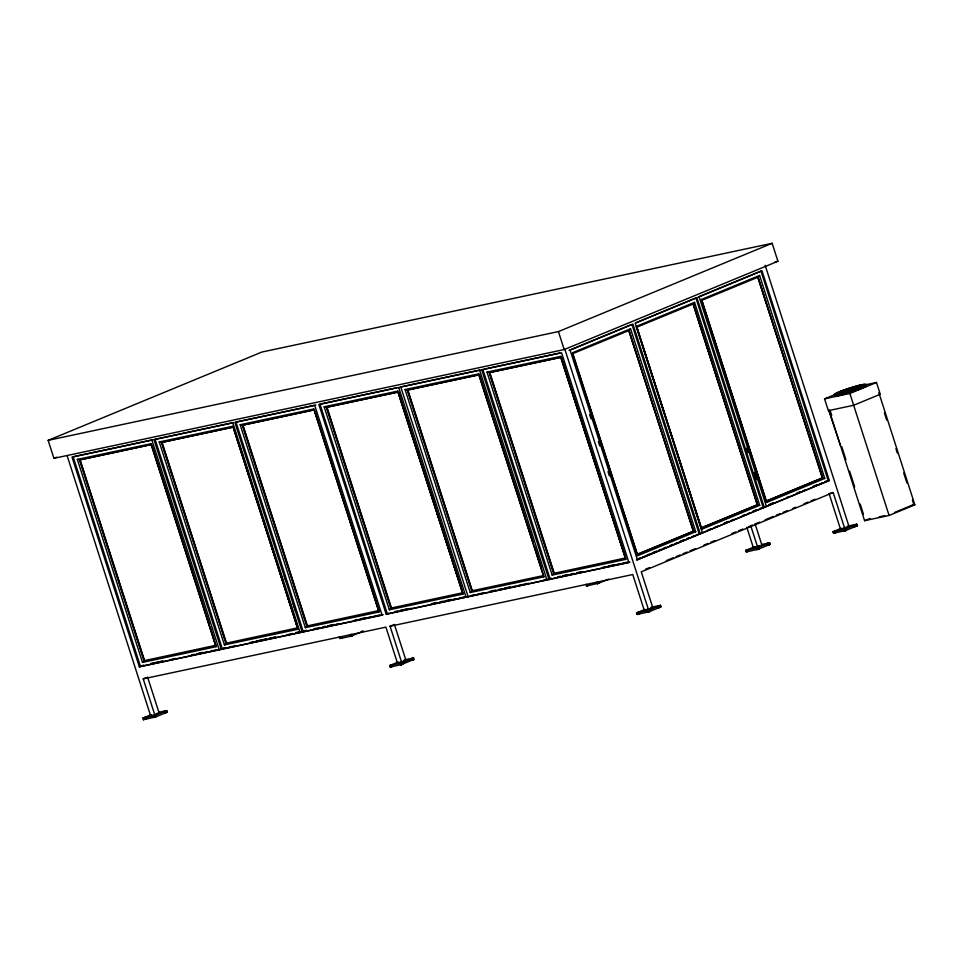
<?xml version="1.0" encoding="UTF-8"?>
<svg xmlns="http://www.w3.org/2000/svg" width="963" height="963" viewBox="0 0 963 963"><rect width="100%" height="100%" fill="white"/><g stroke="black" fill="none" stroke-linecap="round" stroke-linejoin="round"><path stroke-width="1.44" d="M630.56 328.756L572.588 352.711L637.759 555.687L695.731 531.732L630.56 328.756L629.321 330.381L572.467 353.77L593.954 420.687M694.528 302.322L636.555 326.276L701.726 529.265L759.699 505.31L694.528 302.322L693.288 303.947L636.435 327.336M759.59 275.442L701.618 299.397L766.789 502.385L824.761 478.43L759.59 275.442L758.35 277.067L701.497 300.456L758.627 478.418M142.5 662.4L144.534 660.486L80.085 459.748L77.329 459.411L142.5 662.4L216.121 646.703L150.95 443.714L77.329 459.411M224.427 644.933L226.474 643.019L162.025 442.282L159.256 441.945L224.427 644.933L298.061 629.236L232.89 426.248L159.256 441.945M305.331 627.683L307.378 625.781L242.917 425.044L240.16 424.707L305.331 627.683L378.965 611.999L313.794 409.01L240.16 424.707M389.341 609.784L391.387 607.87L326.926 407.132L324.17 406.795L389.341 609.784L462.974 594.087L397.803 391.11L324.17 406.795M470.245 592.546L472.279 590.632L407.831 389.895L405.062 389.558L470.245 592.546L543.866 576.849L478.695 373.861L405.062 389.558M552.172 575.08L554.219 573.166L489.77 372.428L487.001 372.091L552.172 575.08L625.806 559.383L560.635 356.394L487.001 372.091M339.036 637.121L339.891 638.577L350.568 636.29L363.292 631.186M645.066 609.338L636.411 612.962L648.255 610.446L660.702 605.306L651.205 607.256M647.846 612.023L649.724 611.433L648.568 611.71M350.568 636.062L351.339 635.965M757.135 549.404L758.579 549.066M648.328 610.133C645.511 611.264 650.747 609.278 648.52 610.253M660.076 607.172L658.271 607.749L659.161 607.533M843.769 529.337L845.225 529M151.372 714.558L142.765 718.217L154.959 715.545M147.76 717.748L143.246 719.71L154.61 717.182M146.015 718.855L144.294 719.373L145.473 718.88M155.26 715.316L154.646 715.353M155.067 715.389L167.008 710.525L158.823 712.211M155.043 717.17L167.49 712.03L164.492 712.596M398.213 661.942L389.618 665.602L401.8 662.929M393.241 665.698L390.051 667.082L402.281 664.422M401.679 662.857L413.861 657.91L404.364 659.872M401.258 664.614L413.921 659.438M598.854 583.109L586.503 585.998L586.311 584.228L586.732 585.961M754.21 546.815L745.603 550.475L758.158 547.658M758.098 547.562L756.774 547.983M757.676 547.73L769.846 542.783L761.661 544.456M758.158 549.223L770.328 544.276L767.318 544.853M649.002 611.746L661.124 606.859L660.281 605.33M833.633 533.117L844.792 530.806M834.367 532.948L835.186 532.635M844.13 529.469L856.974 524.209L847.476 526.171M845.707 530.493L844.37 530.914M845.502 530.577L857.455 525.702L853.146 526.556M840.843 391.303A1.24 0.963 78.6 0 1 840.314 392.844A1.24 0.879 77.4 0 1 839.122 392.013L838.869 392.11A15.552 1.408 -17.8 0 0 838.4 394.12L838.641 394.072A1.24 0.782 68 0 0 839.796 395.095A1.24 0.879 67 0 0 840.278 393.723L840.543 393.674A15.552 1.408 -17.8 0 0 859.177 387.788L860.272 387.499A1.24 0.963 78.6 0 0 861.548 388.318A1.24 0.879 77.4 0 0 861.993 386.789L862.318 386.644A16.792 1.517 -17.8 0 0 862.824 384.478L861.644 384.899A1.24 0.782 68 0 1 861.259 386.235A1.24 0.879 67 0 1 860.019 385.248L859.754 385.308A15.552 1.408 -17.8 0 0 841.12 391.183L840.025 391.472A1.24 0.963 78.6 0 1 839.495 393.012A1.24 0.879 77.4 0 1 839.23 393.06M859.453 387.68A1.24 0.963 78.6 0 0 860.729 388.486A1.24 0.879 77.4 0 0 861.175 386.97L861.416 386.861A15.552 1.408 -17.8 0 0 861.885 384.851L861.644 384.899M48.15 440.344L261.864 352.049L772.145 243.29L777.923 261.262L564.198 349.557L53.916 458.328L48.15 440.344L558.432 331.585L772.145 243.29M53.916 458.328L56.697 457.172M314.937 411.213L378.928 610.53L306.824 626.01L242.375 425.273L314.48 409.793L242.652 425.152L307.101 625.89M569.049 350.351L631.933 324.375L699.258 534.092L636.387 560.081M635.749 322.786L695.9 297.94L763.238 507.67L701.726 533.081M698.079 297.037L760.951 271.06L828.288 480.79L765.416 506.767M219.239 649.856L151.901 440.139L72.032 457.16L139.37 666.878L143.74 665.084M216.121 646.703L210.151 626.732M147.58 677.061L159.124 713.017L154.766 714.823L143.222 678.867L146.496 677.519M865.243 384.863L876.486 382.467L880.278 394.264L853.663 405.267L828.349 410.659L824.557 398.863L836.534 393.915M841.855 391.712L851.172 387.86M839.122 392.013L837.966 392.326A16.792 1.517 -17.8 0 0 837.461 394.493L838.641 394.072M860.019 385.248L860.874 384.887A1.24 0.879 67 0 0 862.114 385.874A1.24 0.782 68 0 0 862.33 385.766M837.786 394.433A1.24 0.782 68 0 0 838.929 395.456A1.24 0.879 67 0 0 839.411 394.084L840.278 393.723M824.557 398.863L849.872 393.47L876.486 382.467M298.061 629.236L248.659 474.013M378.928 610.53L378.965 611.999M386.211 614.274L628.911 562.536L561.573 352.819L318.885 404.544L386.211 614.274L388.402 613.371M462.384 592.847L390.834 608.098L326.385 407.361L397.936 392.11L462.974 594.087M401.607 662.207L390.063 626.251L394.421 624.445L405.965 660.401L401.607 662.207L397.454 663.086L385.91 627.142L143.222 678.867M543.288 575.609L471.738 590.861L407.289 390.123L478.84 374.872L543.866 576.849M549.151 579.1L551.342 578.197M551.233 578.667L549.054 579.557L481.717 369.84M638.288 553.942L693.252 531.227L695.731 531.732M759.699 505.31L757.219 504.805L700.883 528.073L701.726 529.265M824.761 478.43L822.282 477.913L765.946 501.193L766.789 502.385M637.181 554.447L693.769 531.119L628.803 330.49L693.252 531.227M766.199 501.145L822.799 477.804L757.833 277.175L822.282 477.913M637.374 559.046L640.106 557.914M646.943 555.085L649.676 553.966M652.408 552.834L656.513 551.137M663.351 548.308L666.083 547.189M670.176 545.491L672.908 544.36M679.746 541.531L683.85 539.846M686.583 538.714L689.315 537.583M724.417 523.078L728.546 521.38M742.268 515.699L745.013 514.567M753.259 511.16L756.003 510.029M769.136 504.6L773.241 502.915M796.473 493.309L800.578 491.612M812.88 486.532L816.985 484.834M642.514 557.132L645.246 556M652.083 553.171L656.176 551.486M658.909 550.355L661.653 549.223M675.316 543.577L678.048 542.446M680.781 541.314L684.886 539.617M691.723 536.8L694.455 535.669M707.853 530.131L710.586 529M714.678 527.315L717.411 526.183M724.248 523.354L728.353 521.657M731.086 520.538L733.818 519.406M747.493 513.761L750.225 512.629M752.958 511.497L757.062 509.8M768.811 504.949L772.904 503.252M786.578 497.606L789.311 496.475M797.508 493.092L800.241 491.961M802.986 490.829L805.718 489.698M813.916 486.315L816.648 485.183M819.381 484.052L822.113 482.92M766.452 506.538L699.114 296.821L761.998 270.832L829.324 480.561L637.422 559.852L570.084 350.123L632.968 324.146L700.306 533.875L696.153 534.754M397.454 663.086L405.965 660.401M598.661 583.181L608.772 579.136M645.463 569.277L649.64 567.556M666.324 560.659L673.281 557.782M676.062 556.638L680.227 554.917M683.008 553.761L687.185 552.04M689.965 550.884L695.527 548.585M703.869 545.142L708.046 543.421M710.826 542.265L714.991 540.544M731.687 533.646L735.852 531.925M738.633 530.782L742.81 529.06M748.371 526.761L752.548 525.028M755.329 523.884L759.494 522.163M765.055 519.864L773.397 516.409M776.19 515.265L780.355 513.544M783.136 512.388L787.313 510.667M792.874 508.368L795.655 507.224M803.997 503.769L808.174 502.048M810.954 500.904L815.119 499.183M765.152 265.294L849.077 526.701L844.72 528.506L833.176 492.55L641.274 571.841L652.818 607.797L648.448 609.591L644.307 610.482L632.763 574.526L390.063 626.251M746.794 527.206L753.451 547.959L756.725 546.599M753.451 547.959L761.962 545.263L755.076 523.836M841.325 528.242L832.682 531.877L844.082 529.373M644.307 610.482L647.569 609.122M829.023 493.429L840.567 529.385L843.841 528.037M640.094 613.082L636.892 614.466L648.099 612.011M828.999 409.829L864.593 520.682L870.01 518.443M894.458 512.497L912.443 505.069M864.593 520.682L889.09 515.458L914.85 504.817L878.798 392.543M840.025 391.472L840.386 391.327A16.792 1.517 -17.8 0 1 860.525 384.971L860.874 384.887M860.272 387.499L859.899 387.644A16.792 1.517 -17.8 0 1 839.772 393.999L839.411 394.084M341.034 638.024L341.696 637.988M401.908 662.785L400.548 663.158L401.439 662.941M411.887 660.1L412.308 660.149M402.39 664.277L401.968 664.241M638.445 613.9L639.841 613.539L638.926 613.732M350.917 635.917L352.314 635.556L351.591 635.881M155.32 715.413L153.936 715.738M154.874 716.929L154.417 717.23M598.914 583.205L598.192 583.349M412.561 660.064L413.271 659.751L412.597 659.872M747.83 551.293L747.132 551.618L748.263 551.33M758.639 549.163L746.229 551.955L746.036 550.186M845.285 529.096L844.527 529.349M855.228 526.316C853.001 527.218 857.864 525.726 855.71 526.159M844.262 531.07L845.767 530.589M361.546 631.547L362.702 631.271L361.498 631.74M165.516 712.56C162.723 713.667 168.308 711.621 165.467 712.752M155.32 716.978L154.658 717.279M598.24 583.145L597.529 583.53M598.553 583.337L597.409 583.674M747.589 549.704C744.796 550.836 750.394 548.766 747.541 549.909M835.138 532.84L836.113 532.443L834.247 533.057M154.562 715.665L153.815 715.882M411.875 658.439C414.644 657.789 409.07 659.294 411.827 658.644M401.92 664.446L401.15 664.771M659.198 607.328L659.86 607.147M774.974 261.888L777.923 261.262M701.497 300.456L701.618 299.397M152.985 439.682L73.128 456.703L140.466 666.432L220.322 649.411M233.467 422.528L155.067 439.236L222.405 648.966L300.805 632.258M315.828 404.978L235.959 421.999L303.297 631.728L383.154 614.707M321.425 403.786L396.925 387.692M402.317 386.536L479.273 370.141M484.257 369.082L559.768 352.988M572.467 353.77L637.759 555.687M625.806 559.383L560.767 357.405L489.216 372.657L553.665 573.394L625.769 557.914M861.175 386.97L861.993 386.789M840.446 445.484L828.77 410.479M825.183 481.452L829.324 480.561M830.407 493.14L833.176 492.55M760.12 508.332L764.273 507.441L696.935 297.723L635.147 323.243L702.484 532.972M216.085 645.234L143.993 660.714L79.544 459.977L151.636 444.497L79.821 459.857L144.269 660.606M298.024 627.768L225.932 643.248L161.483 442.511L233.576 427.03L161.748 442.402L226.197 643.14M150.998 663.531L162.615 661.051M191.649 654.864L194.55 654.25M197.463 653.624L203.265 652.384M223.597 648.063L225.667 647.618L221.309 649.423L153.972 439.694L232.793 422.889L300.131 632.619M250.488 642.321L253.401 641.707M256.327 641.081L266.546 638.902M269.459 638.276L275.298 637.037M295.737 632.679L298.65 632.065M304.489 630.813L306.571 630.368L302.201 632.173L234.876 422.444L314.732 405.423L382.07 615.152L139.37 666.878M313.83 628.827L319.632 627.587M322.545 626.973L325.446 626.347M328.347 625.733L334.161 624.493M354.48 620.16L357.393 619.546M360.294 618.92L366.096 617.68M394.938 611.541L397.839 610.915M400.74 610.301L406.555 609.061M431.231 603.801L437.046 602.561M439.947 601.947L442.848 601.321M445.761 600.707L451.563 599.468M490.035 591.27L495.873 590.03M498.786 589.404L501.711 588.778M504.624 588.152L510.462 586.912M544.035 579.762L546.96 579.136M557.77 576.837L560.671 576.211M563.572 575.597L567.929 574.67M570.83 574.044L573.743 573.43M576.644 572.804L582.446 571.565M602.778 567.243L605.679 566.617M608.592 566.003L614.394 564.763M151.36 663.676L162.976 661.196M170.234 659.655L176.036 658.415M196.368 654.082L202.182 652.842M205.083 652.216L207.984 651.602M210.885 650.988L216.699 649.748M228.941 647.136L234.743 645.896M255.075 641.563L260.877 640.323M263.79 639.709L266.691 639.095M269.592 638.469L275.406 637.229M287.022 634.761L292.824 633.522M295.725 632.896L298.638 632.282M327.264 626.179L333.066 624.939M335.967 624.325L338.88 623.699M359.199 619.378L365.013 618.138M367.914 617.512L370.815 616.898M373.728 616.272L379.53 615.044M399.657 610.747L411.273 608.279M431.593 603.945L437.407 602.706M440.308 602.08L450.467 599.913M453.38 599.299L456.281 598.685M459.182 598.059L464.997 596.819M471.834 595.363L474.747 594.749M477.648 594.123L483.45 592.895M503.781 588.562L509.596 587.322M512.497 586.696L515.398 586.082M518.299 585.456L528.47 583.289M562.488 576.043L568.29 574.803M571.203 574.189L574.104 573.563M577.006 572.949L582.82 571.709M607.497 566.449L613.311 565.209M616.212 564.595L619.113 563.969M622.014 563.355L627.828 562.115M467.163 596.795L387.307 613.816L319.969 404.087M468.211 596.579L548.067 579.557M630.007 562.091L550.138 579.112L482.8 369.383M911.973 505.431L914.85 504.817M879.171 516.854L884.744 515.674M757.809 546.153L761.962 545.263M844.936 527.58L849.077 526.701M840.567 529.385L844.72 528.506M156.355 713.607L159.124 713.017M650.049 608.375L652.818 607.797M656.874 607.653L659.474 607.099M154.766 714.823L150.613 715.702L67.145 455.728M636.555 326.276L701.401 527.965M572.588 352.711L572.985 353.662M884.407 412.886L886.706 420.049M895.903 448.674L897.275 452.971M903.715 473.002L906.929 483.029M912.443 500.194L913.827 504.492M849.872 393.47L889.09 515.458M830.311 411.045L831.695 415.342M841.806 446.832L845.935 459.712M849.619 471.16L854.675 486.905M860.188 504.082L863.402 514.098M856.552 524.233L857.034 525.726M856.504 524.462L856.986 525.967M845.598 528.964L846.08 530.469M843.468 529.638L843.949 531.143M758.086 277.127L822.546 477.865M833.103 531.853L833.585 533.346M701.75 300.396L765.741 499.713M759.542 481.259L765.489 499.773M746.638 448.264L748.01 452.55M754.414 472.52L756.713 479.658M693.035 304.007L757.484 504.744M757.219 504.805L693.288 303.947L757.737 504.684L701.148 528.025L637.157 328.708M769.437 542.807L769.919 544.3M769.377 543.036L769.858 544.528M758.471 547.538L758.952 549.03M750.719 525.642L757.604 547.068M756.352 548.212L756.834 549.704M745.976 550.415L746.457 551.919M629.068 330.441L693.516 531.179M660.233 605.558L660.714 607.051M595.772 426.38L603.548 450.576M604.463 453.429L636.459 553.087M589.657 414.547L591.041 418.833M598.36 441.656L599.744 445.941M607.99 471.617L609.362 475.903M649.327 610.061L649.808 611.553M564.98 349.617L648.448 609.591M558.432 331.585L564.198 349.557M647.196 610.735L647.678 612.227M625.312 556.494L561.321 357.177L489.493 372.549L553.942 573.286M561.044 357.297L625.493 558.034M636.832 612.937L637.313 614.442M599.239 583.072C599.841 580.581 595.158 582.049 597.108 583.747M479.646 370.274L546.972 580.003M525.088 517.011L479.381 374.643L407.554 390.003L472.002 590.74M526.003 519.864L532.864 541.218M534.694 546.912L541.543 568.266M400.813 387.078L468.15 596.807M398.742 387.523L466.08 597.253M452.875 561.309L398.489 391.893L326.662 407.253L391.11 607.99M453.79 564.149L461.566 588.357M398.213 392.001L462.661 592.739M413.392 658.162L413.873 659.667M402.486 662.676L402.967 664.169M400.355 663.351L400.837 664.843M314.66 411.333L378.652 610.638M390.039 665.325L390.521 666.829M389.991 665.553L390.472 667.058M352.398 635.688C353 633.197 348.317 634.653 350.267 636.362M284.398 576.307L285.77 580.581M293.101 603.416L295.388 610.542M234.033 428.463L237.235 438.43M239.065 444.124L247.744 471.172M233.756 428.571L297.748 627.888M297.483 627.996L232.89 426.248M152.094 445.917L209.236 623.88M215.543 645.463L150.95 443.714M166.551 710.778L167.032 712.283M155.645 715.28L156.126 716.785M153.514 715.954L153.996 717.459M143.198 717.941L143.68 719.433M143.138 718.169L143.619 719.662M560.635 356.394L560.767 357.405M478.695 373.861L478.84 374.872M397.803 391.11L397.936 392.11M313.794 409.01L313.926 410.021M837.16 395.552A15.552 1.408 -17.8 0 1 842.769 391.869A15.552 1.408 -17.8 0 1 862.27 386.031A15.552 1.408 -17.8 0 1 860.729 388.486M859.55 388.968A15.552 1.408 -17.8 0 1 843.468 394.216M842.144 394.553A15.552 1.408 -17.8 0 1 838.785 395.299M866.074 385.344A16.792 1.517 -17.8 0 1 850.967 392.122A16.792 1.517 -17.8 0 1 834.789 395.384M839.495 393.012A16.792 1.517 -17.8 0 1 840.771 392.507M860.898 386.151A16.792 1.517 -17.8 0 1 862.114 385.874M848.391 392.531A8.462 0.77 -17.8 0 1 849.197 392.254M143.824 717.82L145.666 717.266L143.824 717.82M164.107 711.416L165.949 710.863L164.216 711.368M390.665 665.204L392.519 664.651L390.665 665.204M391.147 666.709L393 666.155L391.255 666.649M587.418 585.612L589.26 585.059L587.418 585.612M637.518 612.6L639.36 612.035L637.518 612.6M657.801 606.196L659.643 605.643L657.801 606.196M766.945 543.674L768.787 543.108L766.945 543.674M767.427 545.166L769.268 544.613L767.427 545.166M833.789 531.504L835.631 530.95L833.789 531.504M854.061 525.1L855.902 524.546L854.061 525.1"/></g></svg>
